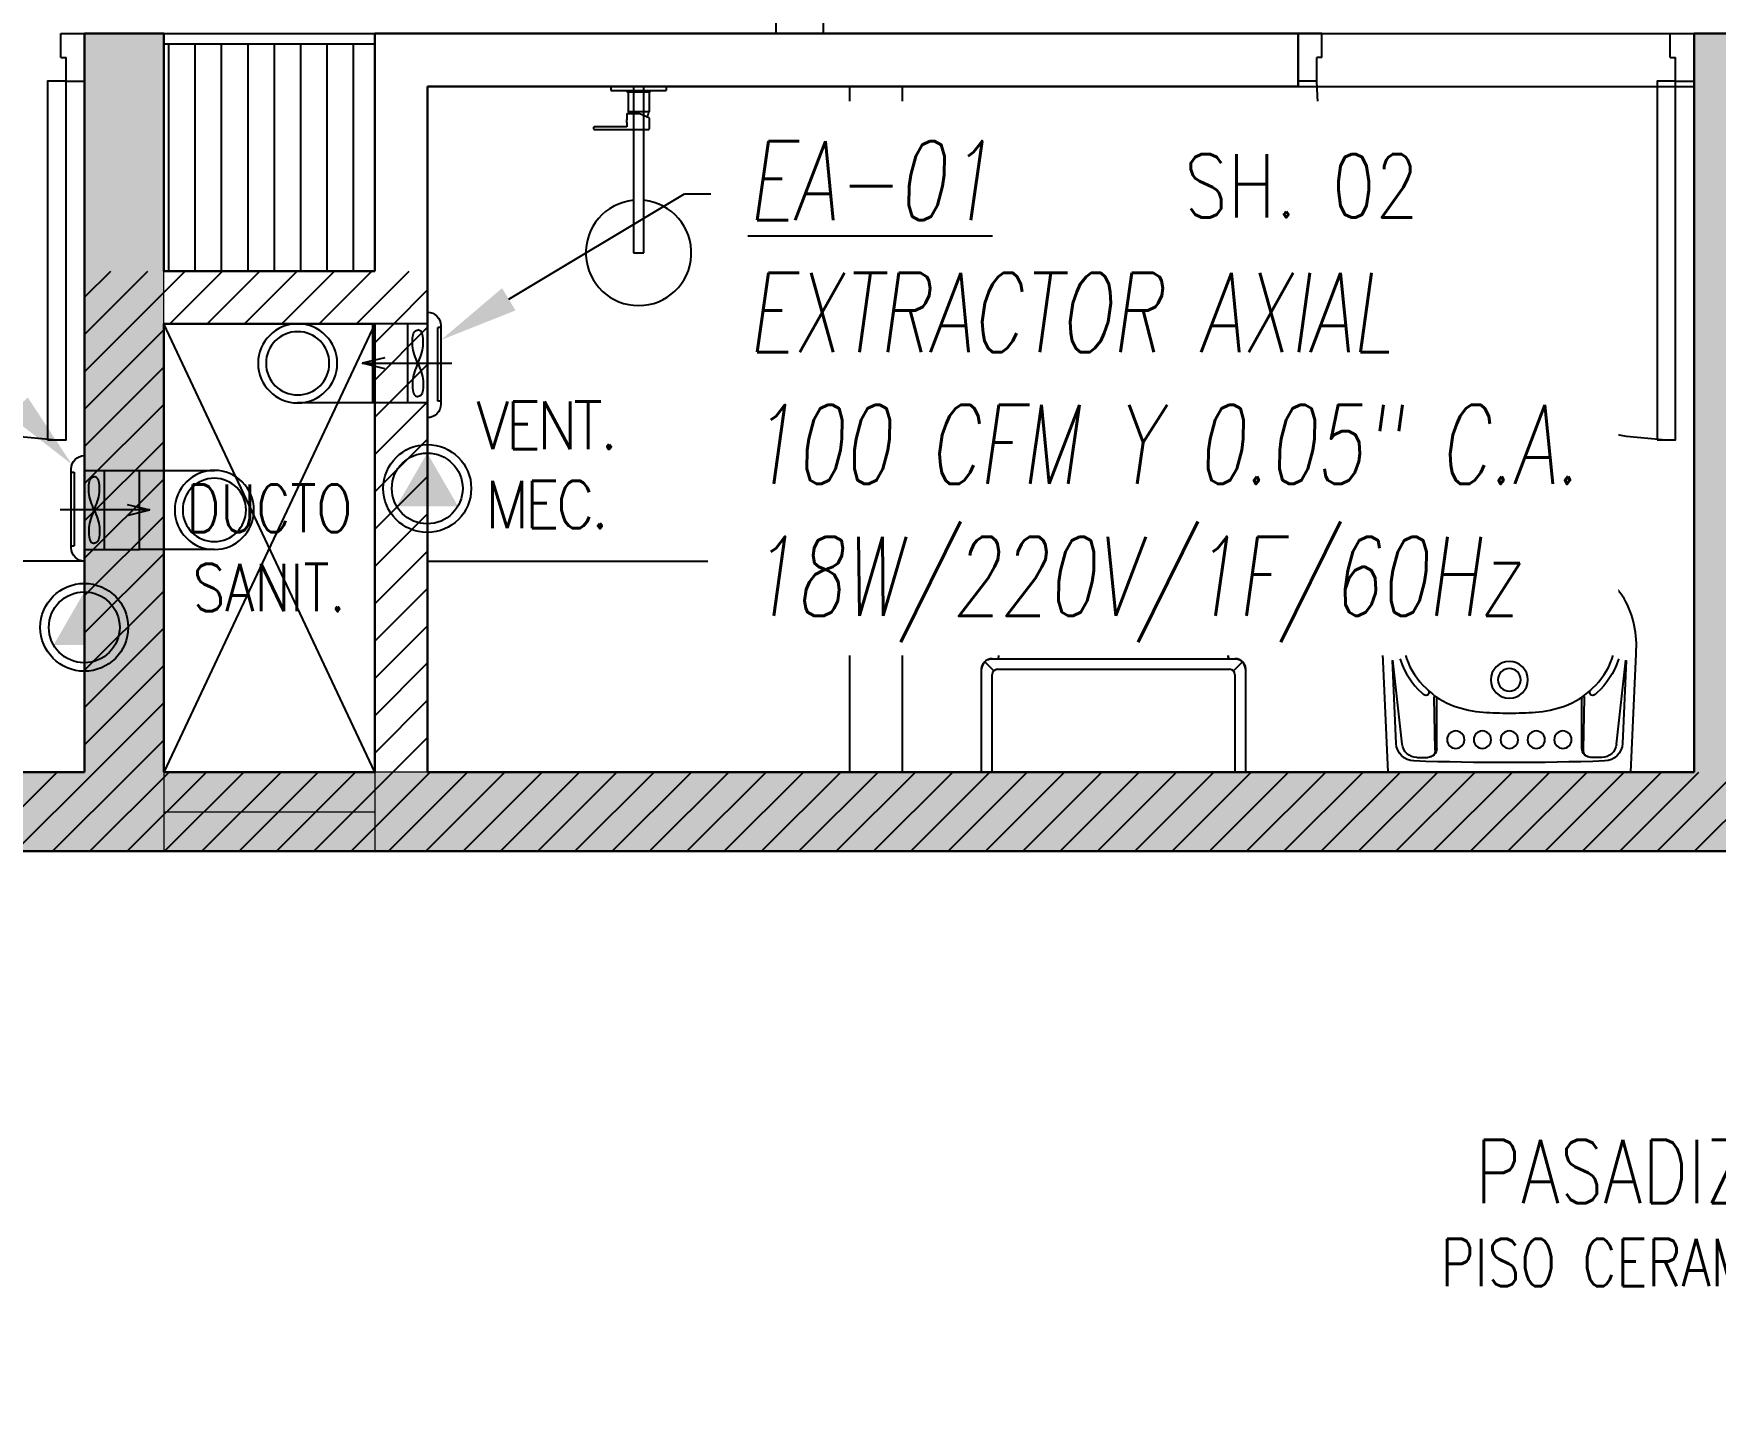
# Model space of a CAD drawing. Header units: millimetres. Extents: x 98 to 155, y -181 to 127.
# Drawn here: x 131.744 to 134.931, y 20.604 to 23.223 of the extents above; entities that cross this region are included whole.
import ezdxf
from ezdxf import colors
from ezdxf.entities.mleader import LeaderData, LeaderLine
from ezdxf.enums import TextEntityAlignment as Align
from ezdxf.math import Vec2, Vec3

# ---------------------------------------------------------------- set-up
doc = ezdxf.new("R2010")
doc.units = ezdxf.units.MM
doc.header["$LTSCALE"] = 15
for name, pattern in [('HIDDEN', [0.375, 0.25, -0.125]), ('HIDDEN2', [0.1875, 0.125, -0.0625]), ('X-REF_DP_Arquitectura$0$HIDDEN', [0.375, 0.25, -0.125])]:
    doc.linetypes.add(name, pattern=pattern)
doc.layers.get('0').update_dxf_attribs({"color": 250})
for name, color, linetype in [('A-LINEAS', 250, 'Continuous'), ('A-MOBILIARIO', 250, 'Continuous'), ('A-MURO BAJO', 250, 'Continuous'), ('A-PROYECCIONES INT.', 250, 'HIDDEN2'), ('A-SANITARIOS', 250, 'Continuous'), ('A-TEXTO-ACABADO PISO', 250, 'Continuous'), ('A_50_TextoAmbiente', 252, 'Continuous'), ('A_50_TextoIndicaciones', 250, 'Continuous'), ('A_50_Vigas', 250, 'X-REF_DP_Arquitectura$0$HIDDEN'), ('A_60_HatchEstructuras', 250, 'Continuous'), ('DLP_MOBILIARIO FIJO', 250, 'Continuous'), ('L-06_EQ-FIN-CONT', 141, 'Continuous'), ('L3 Equipos y Ductos', 160, 'Continuous'), ('L4 Linea mediana', 191, 'Continuous'), ('L6 Linea fina', 141, 'Continuous'), ('MURO CF 60', 250, 'Continuous')]:
    doc.layers.add(name, color=color, linetype=linetype)
doc.layers.add('A-MUROS', color=252, linetype='Continuous', lineweight=30)
doc.layers.add('A_20_Estructuras', color=250, linetype='Continuous', lineweight=18)
doc.styles.add('JNV ING', font='romans.shx', dxfattribs={"width": 0.7, "oblique": 8, "height": 0.15})
doc.styles.add('ROMANS', font='romans.shx', dxfattribs={"width": 0.8})
pattern_1 = [(45, (128.67014, 20.47273), (-0.03535534, 0.03535534), [])]

# ---------------------------------------------------------------- blocks, each defined once
blk = doc.blocks.new('FUTURE 150')
at = {"layer": 'L3 Equipos y Ductos'}
for p, q in [((-0.104, -0.026), (-0.104, 0.174)), ((-0.1294, 0.1486), (-0.1294, -0.0006)), ((-0.104, 0.152), (0, 0.152)), ((0, 0.152), (0, 0.002)), ((-0.104, 0.002), (0, 0.002))]:
    blk.add_line(p, q, dxfattribs=at)
for centre, start, end in [((-0.104, 0.1486), 90, 180), ((-0.104, -0.0006), 180, 270)]:
    blk.add_arc(centre, 0.0254, start, end, dxfattribs=at)
at = {"layer": 'L4 Linea mediana'}
for p, q in [((-0.1294, 0.1448), (-0.1239, 0.1448)), ((-0.1239, 0.0052), (-0.1239, 0.1448)), ((-0.066, 0.152), (-0.066, 0.002)), ((-0.1294, 0.0052), (-0.1239, 0.0052))]:
    blk.add_line(p, q, dxfattribs=at)
at = {"layer": 'L6 Linea fina'}
for p, q in [((0.0199, 0.077), (-0.1499, 0.077)), ((-0.0231, 0.0872), (0.0199, 0.077)), ((-0.0231, 0.0668), (0.0199, 0.077))]:
    blk.add_line(p, q, dxfattribs=at)
for points in [[(-0.0857, 0.077), (-0.0921, 0.0934), (-0.0951, 0.1284), (-0.0911, 0.1379), (-0.0857, 0.1402)], [(-0.0857, 0.077), (-0.0794, 0.0934), (-0.0764, 0.1284), (-0.0804, 0.1379), (-0.0857, 0.1402)], [(-0.0857, 0.077), (-0.0921, 0.0606), (-0.0951, 0.0256), (-0.0911, 0.0161), (-0.0857, 0.0138)], [(-0.0857, 0.077), (-0.0794, 0.0606), (-0.0764, 0.0256), (-0.0804, 0.0161), (-0.0857, 0.0138)]]:
    blk.add_spline(points, degree=3, dxfattribs=at)
blk = doc.blocks.new('Trampa de humo')
at = {"layer": 'L3 Equipos y Ductos'}
blk.add_lwpolyline([(0.155, 0.15), (0.013, 0.15), (0.013, 0), (0.155, 0)], dxfattribs=at)
for radius in [0.075, 0.06]:
    blk.add_circle((0.155, 0.075), radius, dxfattribs=at)
blk = doc.blocks.new('FUTURE150 con trampa')
blk.add_blockref('Trampa de humo', (0.0927, 0.0279))
at = {"layer": 'L-06_EQ-FIN-CONT'}
blk.add_blockref('FUTURE 150', (0.1057, 0.0259), dxfattribs=at)
blk = doc.blocks.new('PTO ELECT')
at = {"layer": 'L4 Linea mediana', "ltscale": 1.5}
blk.add_circle((-0.6859, 0.0891), 0.0833, dxfattribs=at)
at = {"layer": 'L6 Linea fina', "ltscale": 1.5}
blk.add_circle((-0.6859, 0.0891), 0.0671, dxfattribs=at)
blk.add_solid([(-0.6278, 0.0555), (-0.744, 0.0555), (-0.6278, 0.0555), (-0.6859, 0.1562)], dxfattribs=at)
blk = doc.blocks.new('EF-TP')
at = {"layer": 'A_60_HatchEstructuras'}
h = blk.add_hatch(color=256, dxfattribs=at)
h.dxf.hatch_style = 1
h.paths.add_polyline_path([(25.88, -7.675), (28.4, -7.675), (28.4, -9.075), (28.55, -9.075), (28.55, -7.675), (31.9, -7.675), (31.9, -9.075), (32.1, -9.075), (32.1, -7.675), (35.65, -7.675), (35.65, -7.525), (25.68, -7.525), (25.68, -9.075), (27.65, -9.075), (27.65, -8.925), (25.88, -8.925)])
h.paths.add_polyline_path([(28.1, -4.775), (25.905, -4.775), (25.905, -4.925), (26.25, -4.925), (26.25, -6.325), (35.65, -6.325), (35.65, -6.175), (32.1, -6.175), (32.1, -4.775), (31.9, -4.775), (31.9, -6.175), (29, -6.175), (29, -4.775), (28.85, -4.775), (28.85, -6.175), (26.45, -6.175), (26.45, -4.925), (28.1, -4.925)])
at = {"layer": 'A_20_Estructuras', "linetype": 'HIDDEN', "ltscale": 0.5}
for p, q in [((29, -6.175, 0), (29, -6.325, 0)), ((29.4, -6.175, 0), (29.4, -6.325, 0))]:
    blk.add_line(p, q, dxfattribs=at)
at = {"layer": 'A_20_Estructuras'}
blk.add_lwpolyline([(28.1, -4.775), (25.905, -4.775), (25.905, -4.925), (26.25, -4.925), (26.25, -6.325), (35.65, -6.325), (35.65, -6.175), (32.1, -6.175), (32.1, -4.775), (31.9, -4.775), (31.9, -6.175), (29, -6.175), (29, -4.775), (28.85, -4.775), (28.85, -6.175), (26.45, -6.175), (26.45, -4.925), (28.1, -4.925)], close=True, dxfattribs=at)
at = {"layer": 'A_20_Estructuras', "linetype": 'HIDDEN', "ltscale": 0.5, "elevation": 0}
blk.add_lwpolyline([(29, -6.25), (29.4, -6.25)], dxfattribs=at)
at = {"layer": 'A_50_Vigas', "elevation": 0}
for points in [[(29.4, -5.325), (29, -5.325)], [(29.4, -5.325), (29.4, -6.175)]]:
    blk.add_lwpolyline(points, dxfattribs=at)
blk = doc.blocks.new('TEXTO DUCTOS PT')
at = {"layer": 'A_50_TextoIndicaciones', "insert": (29.2, -5.75, 0), "char_height": 0.09, "width": 0.4157, "attachment_point": 5, "style": 'ROMANS'}
blk.add_mtext('\\pxsm1,t16;DUCTO SANIT.', dxfattribs=at)
blk = doc.blocks.new('ducha marsano')
at = {"linetype": 'HIDDEN2', "ltscale": 0.5, "extrusion": (-4.9425e-10, -7.91123e-10, -1)}
for p, q in [((-0.01, 0), (0.01, 0)), ((0.01, 0), (0.01, -0.3155)), ((-0.01, -0.3155), (-0.01, 0)), ((-0.0205, -0.08), (-0.0205, -0.0601)), ((-0.0155, -0.058), (-0.0157, -0.058)), ((0.0225, -0.0515), (-0.0001, -0.0515)), ((0.0225, -0.0515), (0.0225, -0.0627)), ((0.021, -0.0815), (-0.019, -0.0815)), ((0.025, -0.0815), (0.021, -0.0815)), ((0.0225, -0.0682), (0.0225, -0.077)), ((0.0225, -0.077), (0.025, -0.077)), ((0.025, -0.077), (0.0771, -0.077)), ((0.0771, -0.0815), (0.025, -0.0815)), ((0.0771, -0.077), (0.0816, -0.077)), ((0.0816, -0.0815), (0.0771, -0.0815)), ((0.0816, -0.077), (0.082, -0.077)), ((0.082, -0.0815), (0.0816, -0.0815)), ((0.082, -0.077), (0.084, -0.077)), ((0.084, -0.0815), (0.082, -0.0815)), ((0.0855, -0.0785), (0.0855, -0.08)), ((0.01, -0.3155), (-0.01, -0.3155))]:
    blk.add_line(p, q, dxfattribs=at)
for centre, radius, start, end in [((-0.0004, -0.0462), 0.02, 323.9581, 354.9298), ((0.0004, -0.0462), 0.02, 185.0702, 195.2705), ((0.019, -0.08), 0.0015, 270, 360), ((-0.084, -0.0785), 0.0015, 90, 180), ((-0.084, -0.08), 0.0015, 180, 270), ((0, -0.3155), 0.1, 95.7392, 84.2608)]:
    blk.add_arc(centre, radius, start, end, dxfattribs=at)
at = {"linetype": 'HIDDEN2', "ltscale": 0.5, "extrusion": (-4.94252e-10, -7.91124e-10, -1)}
blk.add_ellipse((0, -0.0515), major_axis=(-0.0225, -0.0095), ratio=0.001448, start_param=0.425436, end_param=1.567366, dxfattribs=at)
at = {"linetype": 'HIDDEN2', "ltscale": 0.5}
for points, degree in [([(-0.0305, 0), (0, 0), (0.0305, 0)], 2), ([(0.0305, 0), (0.0415, 0), (0.0525, 0)], 2), ([(0.0525, 0), (0.0525, -0.0038), (0.0525, -0.0075)], 2), ([(-0.0525, 0), (-0.0525, -0.0038), (-0.0525, -0.0075)], 2), ([(-0.0525, 0), (-0.0415, 0), (-0.0305, 0)], 2), ([(-0.0525, -0.0075), (-0.0525, -0.0075), (-0.0525, -0.0075)], 2), ([(0.0305, -0.008), (0, -0.008), (-0.0305, -0.008)], 2), ([(-0.0215, -0.008), (-0.0215, -0.0093), (-0.0215, -0.0105)], 2), ([(-0.021, -0.011), (-0.007, -0.011), (0.007, -0.011), (0.021, -0.011)], 3), ([(-0.02, -0.011), (-0.02, -0.0294), (-0.02, -0.0477)], 2), ([(0.02, -0.011), (0.02, -0.0294), (0.02, -0.0477)], 2), ([(0.0215, -0.008), (0.0215, -0.0093), (0.0215, -0.0105)], 2), ([(-0.0197, -0.048), (0, -0.048), (0.0197, -0.048)], 2)]:
    blk.add_open_spline(points, degree=degree, dxfattribs=at)
for points, weights in [([(-0.0525, -0.0075), (-0.0525, -0.0075), (-0.0525, -0.0075)], [1, 0.990847086912, 0.982266230892]), ([(-0.052, -0.008), (-0.0525, -0.008), (-0.0525, -0.0075)], [1, 0.707106781193, 1]), ([(-0.0215, -0.0105), (-0.0215, -0.011), (-0.021, -0.011)], [1, 0.70710678154, 1]), ([(0.0211, -0.011), (0.0211, -0.011), (0.021, -0.011)], [1, 0.992411795776, 1]), ([(0.052, -0.008), (0.0521, -0.008), (0.0521, -0.008)], [1, 0.992411795771, 1]), ([(-0.02, -0.0477), (-0.02, -0.048), (-0.0197, -0.048)], [1, 0.707106780138, 1]), ([(0.02, -0.0477), (0.02, -0.048), (0.0197, -0.048)], [1, 0.707106779703, 1])]:
    blk.add_rational_spline(points, weights, degree=2, dxfattribs=at)
for points, knots in [([(-0.0305, -0.008), (-0.0332, -0.008), (-0.0374, -0.008), (-0.0424, -0.008), (-0.0458, -0.008), (-0.0486, -0.008), (-0.0512, -0.008), (-0.052, -0.008), (-0.052, -0.008)], [0, 0, 0, 0, 8.104572, 12.495263, 16.885954, 21.276645, 25.667336, 33.771908, 33.771908, 33.771908, 33.771908]), ([(0.052, -0.008), (0.052, -0.008), (0.0512, -0.008), (0.0486, -0.008), (0.0458, -0.008), (0.0424, -0.008), (0.0374, -0.008), (0.0332, -0.008), (0.0305, -0.008)], [0, 0, 0, 0, 8.104572, 12.495263, 16.885954, 21.276645, 25.667336, 33.771908, 33.771908, 33.771908, 33.771908]), ([(0.0225, -0.0682), (0.0225, -0.0682), (0.0225, -0.0682), (0.0225, -0.0679), (0.0224, -0.0677), (0.0224, -0.0672), (0.0224, -0.0669), (0.0223, -0.0662), (0.0223, -0.0658), (0.0223, -0.0652), (0.0223, -0.0648), (0.0224, -0.0641), (0.0224, -0.0638), (0.0224, -0.0633), (0.0225, -0.0631), (0.0225, -0.0628), (0.0225, -0.0627), (0.0225, -0.0627)], [0.4148436, 0.4148436, 0.4148436, 0.4148436, 0.5185541, 0.5185541, 0.6222645, 0.6222645, 0.7259759, 0.7259759, 0.8296873, 0.8296873, 0.9333987, 0.9333987, 1.03711, 1.03711, 1.1408205, 1.1408205, 1.2445309, 1.2445309, 1.2445309, 1.2445309])]:
    blk.add_open_spline(points, degree=3, knots=knots, dxfattribs=at)
for points, weights, degree, knots in [([(0.0211, -0.011), (0.0211, -0.011), (0.0211, -0.011), (0.0211, -0.011), (0.0214, -0.0109), (0.0215, -0.0107), (0.0215, -0.0105)], [0.918641037743, 0.918640949346, 0.918640860949, 0.918640772552, 0.789223156395, 0.789223156395, 0.918640772552], 3, [0.1238988, 0.1238988, 0.1238988, 0.1238988, 0.1238993, 0.1238993, 0.1238993, 0.78603, 0.78603, 0.78603, 0.78603]), ([(0.0521, -0.008), (0.0521, -0.008), (0.0521, -0.008), (0.0525, -0.0079), (0.0525, -0.0075)], [0.918641037749, 0.918640905153, 0.918640772558, 0.724517853988, 0.918640772558], 2, [0.1238988, 0.1238988, 0.1238988, 0.1238993, 0.1238993, 0.7860311, 0.7860311, 0.7860311])]:
    blk.add_rational_spline(points, weights, degree=degree, knots=knots, dxfattribs=at)
blk = doc.blocks.new('SIFON JET_PLANTA')
at = {"extrusion": (-2.64698e-23, 6.61744e-24, -1)}
for p, q in [((-0.215, 0.2278, 0), (-0.2149, 0.2323, 0)), ((-0.215, 0.2234, 0), (-0.215, 0.2278, 0)), ((-0.215, 0.2181, 0), (-0.215, 0.2234, 0)), ((-0.2149, 0.2323, 0), (-0.2142, 0.2356, 0)), ((-0.2142, 0.2356, 0), (-0.2129, 0.239, 0)), ((-0.2129, 0.239, 0), (-0.211, 0.2419, 0)), ((-0.211, 0.2419, 0), (-0.2091, 0.2441, 0)), ((-0.2091, 0.2441, 0), (-0.2077, 0.2455, 0)), ((-0.2077, 0.2455, 0), (-0.2055, 0.247, 0)), ((-0.2055, 0.247, 0), (-0.2007, 0.2492, 0)), ((-0.2007, 0.2492, 0), (-0.195, 0.25, 0)), ((-0.195, 0.25, 0), (-0.195, 0.25, 0)), ((-0.195, 0.25, 0), (-0.1605, 0.25, 0)), ((-0.1605, 0.25, 0), (-0.0975, 0.25, 0)), ((-0.0975, 0.25, 0), (-0.0323, 0.25, 0)), ((-0.0323, 0.25, 0), (0, 0.25, 0)), ((0, 0.25, 0), (0, -0.25, 0)), ((-0.4322, 0.191, 0), (-0.215, 0.2181, 0)), ((-0.5794, 0.158, 0), (-0.5693, 0.1629, 0)), ((-0.5693, 0.1629, 0), (-0.5517, 0.1703, 0)), ((-0.5517, 0.1703, 0), (-0.5465, 0.1722, 0)), ((-0.5465, 0.1722, 0), (-0.5385, 0.1749, 0)), ((-0.5385, 0.1749, 0), (-0.5346, 0.176, 0)), ((-0.5346, 0.176, 0), (-0.5265, 0.1784, 0)), ((-0.5265, 0.1784, 0), (-0.5216, 0.1797, 0)), ((-0.5216, 0.1797, 0), (-0.5148, 0.1813, 0)), ((-0.5148, 0.1813, 0), (-0.5079, 0.1829, 0)), ((-0.5079, 0.1829, 0), (-0.5016, 0.1842, 0)), ((-0.5016, 0.1842, 0), (-0.4865, 0.1867, 0)), ((-0.4865, 0.1867, 0), (-0.4763, 0.188, 0)), ((-0.4763, 0.188, 0), (-0.4726, 0.1884, 0)), ((-0.4726, 0.1884, 0), (-0.4636, 0.1892, 0)), ((-0.4636, 0.1892, 0), (-0.4549, 0.1897, 0)), ((-0.4549, 0.1897, 0), (-0.449, 0.1899, 0)), ((-0.449, 0.1899, 0), (-0.44, 0.19, 0)), ((-0.44, 0.19, 0), (-0.4322, 0.191, 0)), ((-0.6299, 0.1235, 0), (-0.6251, 0.1276, 0)), ((-0.6251, 0.1276, 0), (-0.6206, 0.1314, 0)), ((-0.6206, 0.1314, 0), (-0.6168, 0.1344, 0)), ((-0.6168, 0.1344, 0), (-0.6106, 0.1389, 0)), ((-0.6106, 0.1389, 0), (-0.6061, 0.142, 0)), ((-0.6061, 0.142, 0), (-0.6, 0.1461, 0)), ((-0.6, 0.1461, 0), (-0.5963, 0.1484, 0)), ((-0.5963, 0.1484, 0), (-0.5908, 0.1517, 0)), ((-0.5908, 0.1517, 0), (-0.5862, 0.1543, 0)), ((-0.5862, 0.1543, 0), (-0.5794, 0.158, 0)), ((-0.657, 0.0936, 0), (-0.6534, 0.0984, 0)), ((-0.6534, 0.0984, 0), (-0.6503, 0.1023, 0)), ((-0.6534, 0.0984, 0), (-0.6534, 0.0984, 0)), ((-0.6503, 0.1023, 0), (-0.6453, 0.108, 0)), ((-0.6453, 0.108, 0), (-0.6386, 0.1152, 0)), ((-0.6386, 0.1152, 0), (-0.6326, 0.121, 0)), ((-0.6326, 0.121, 0), (-0.6299, 0.1235, 0)), ((-0.6779, 0.0582, 0), (-0.6745, 0.0655, 0)), ((-0.6745, 0.0655, 0), (-0.6722, 0.0699, 0)), ((-0.6745, 0.0655, 0), (-0.6745, 0.0655, 0)), ((-0.6722, 0.0699, 0), (-0.6705, 0.0728, 0)), ((-0.6705, 0.0728, 0), (-0.669, 0.0755, 0)), ((-0.669, 0.0755, 0), (-0.6672, 0.0785, 0)), ((-0.6672, 0.0785, 0), (-0.665, 0.082, 0)), ((-0.665, 0.082, 0), (-0.6634, 0.0845, 0)), ((-0.6634, 0.0845, 0), (-0.6611, 0.088, 0)), ((-0.6611, 0.088, 0), (-0.657, 0.0936, 0)), ((-0.657, 0.0936, 0), (-0.657, 0.0936, 0)), ((-0.6867, 0.031, 0), (-0.6855, 0.0361, 0)), ((-0.6855, 0.0361, 0), (-0.6838, 0.0421, 0)), ((-0.6855, 0.0361, 0), (-0.6855, 0.0361, 0)), ((-0.6838, 0.0421, 0), (-0.6819, 0.048, 0)), ((-0.6838, 0.0421, 0), (-0.6838, 0.0421, 0)), ((-0.6819, 0.048, 0), (-0.6804, 0.0521, 0)), ((-0.6804, 0.0521, 0), (-0.6793, 0.0547, 0)), ((-0.6793, 0.0547, 0), (-0.6779, 0.0582, 0)), ((-0.69, 0, 0), (-0.6899, 0.0044, 0)), ((-0.6899, 0.0044, 0), (-0.6897, 0.0096, 0)), ((-0.6897, 0.0096, 0), (-0.6893, 0.014, 0)), ((-0.6893, 0.014, 0), (-0.6887, 0.0194, 0)), ((-0.6887, 0.0194, 0), (-0.6881, 0.0236, 0)), ((-0.6881, 0.0236, 0), (-0.6872, 0.0284, 0)), ((-0.6881, 0.0236, 0), (-0.6881, 0.0236, 0)), ((-0.6872, 0.0284, 0), (-0.6867, 0.031, 0)), ((-0.6899, -0.0065, 0), (-0.69, 0, 0)), ((-0.6896, -0.0111, 0), (-0.6899, -0.0065, 0)), ((-0.6891, -0.0164, 0), (-0.6896, -0.0111, 0)), ((-0.6881, -0.0232, 0), (-0.6891, -0.0164, 0)), ((-0.6876, -0.0264, 0), (-0.6881, -0.0232, 0)), ((-0.687, -0.0296, 0), (-0.6876, -0.0264, 0)), ((-0.6864, -0.0321, 0), (-0.687, -0.0296, 0)), ((-0.6855, -0.0361, 0), (-0.6864, -0.0321, 0)), ((-0.6838, -0.0419, 0), (-0.6855, -0.0361, 0)), ((-0.6827, -0.0457, 0), (-0.6838, -0.0419, 0)), ((-0.6814, -0.0492, 0), (-0.6827, -0.0457, 0)), ((-0.6803, -0.0522, 0), (-0.6814, -0.0492, 0)), ((-0.6792, -0.0551, 0), (-0.6803, -0.0522, 0)), ((-0.6779, -0.0581, 0), (-0.6792, -0.0551, 0)), ((-0.677, -0.0602, 0), (-0.6779, -0.0581, 0)), ((-0.6751, -0.0642, 0), (-0.677, -0.0602, 0)), ((-0.6722, -0.0699, 0), (-0.6751, -0.0642, 0)), ((-0.6706, -0.0727, 0), (-0.6722, -0.0699, 0)), ((-0.6679, -0.0774, 0), (-0.6706, -0.0727, 0)), ((-0.6646, -0.0826, 0), (-0.6679, -0.0774, 0)), ((-0.6623, -0.0862, 0), (-0.6646, -0.0826, 0)), ((-0.6599, -0.0897, 0), (-0.6623, -0.0862, 0)), ((-0.6554, -0.0958, 0), (-0.6599, -0.0897, 0)), ((-0.6494, -0.1032, 0), (-0.6554, -0.0958, 0)), ((-0.6458, -0.1074, 0), (-0.6494, -0.1032, 0)), ((-0.64, -0.1137, 0), (-0.6458, -0.1074, 0)), ((-0.6379, -0.1158, 0), (-0.64, -0.1137, 0)), ((-0.6347, -0.119, 0), (-0.6379, -0.1158, 0)), ((-0.6335, -0.1201, 0), (-0.6347, -0.119, 0)), ((-0.6347, -0.119, 0), (-0.6347, -0.119, 0)), ((-0.6318, -0.1217, 0), (-0.6335, -0.1201, 0)), ((-0.6305, -0.123, 0), (-0.6318, -0.1217, 0)), ((-0.6318, -0.1217, 0), (-0.6318, -0.1217, 0)), ((-0.6288, -0.1244, 0), (-0.6305, -0.123, 0)), ((-0.6276, -0.1255, 0), (-0.6288, -0.1244, 0)), ((-0.6262, -0.1268, 0), (-0.6276, -0.1255, 0)), ((-0.6245, -0.1281, 0), (-0.6262, -0.1268, 0)), ((-0.6235, -0.1291, 0), (-0.6245, -0.1281, 0)), ((-0.6245, -0.1281, 0), (-0.6245, -0.1281, 0)), ((-0.6223, -0.13, 0), (-0.6235, -0.1291, 0)), ((-0.6215, -0.1307, 0), (-0.6223, -0.13, 0)), ((-0.6204, -0.1315, 0), (-0.6215, -0.1307, 0)), ((-0.6193, -0.1324, 0), (-0.6204, -0.1315, 0)), ((-0.6179, -0.1335, 0), (-0.6193, -0.1324, 0)), ((-0.6168, -0.1344, 0), (-0.6179, -0.1335, 0)), ((-0.6153, -0.1355, 0), (-0.6168, -0.1344, 0)), ((-0.6142, -0.1363, 0), (-0.6153, -0.1355, 0)), ((-0.612, -0.1379, 0), (-0.6142, -0.1363, 0)), ((-0.6086, -0.1403, 0), (-0.612, -0.1379, 0)), ((-0.607, -0.1415, 0), (-0.6086, -0.1403, 0)), ((-0.6058, -0.1422, 0), (-0.607, -0.1415, 0)), ((-0.6039, -0.1435, 0), (-0.6058, -0.1422, 0)), ((-0.602, -0.1448, 0), (-0.6039, -0.1435, 0)), ((-0.6004, -0.1458, 0), (-0.602, -0.1448, 0)), ((-0.5987, -0.1469, 0), (-0.6004, -0.1458, 0)), ((-0.5964, -0.1483, 0), (-0.5987, -0.1469, 0)), ((-0.595, -0.1492, 0), (-0.5964, -0.1483, 0)), ((-0.5936, -0.15, 0), (-0.595, -0.1492, 0)), ((-0.5918, -0.1511, 0), (-0.5936, -0.15, 0)), ((-0.5896, -0.1524, 0), (-0.5918, -0.1511, 0)), ((-0.5871, -0.1538, 0), (-0.5896, -0.1524, 0)), ((-0.5833, -0.1559, 0), (-0.5871, -0.1538, 0)), ((-0.5781, -0.1587, 0), (-0.5833, -0.1559, 0)), ((-0.5759, -0.1598, 0), (-0.5781, -0.1587, 0)), ((-0.5738, -0.1608, 0), (-0.5759, -0.1598, 0)), ((-0.5702, -0.1625, 0), (-0.5738, -0.1608, 0)), ((-0.5675, -0.1637, 0), (-0.5702, -0.1625, 0)), ((-0.5659, -0.1645, 0), (-0.5675, -0.1637, 0)), ((-0.5644, -0.1652, 0), (-0.5659, -0.1645, 0)), ((-0.5614, -0.1664, 0), (-0.5644, -0.1652, 0)), ((-0.5598, -0.1671, 0), (-0.5614, -0.1664, 0)), ((-0.5568, -0.1683, 0), (-0.5598, -0.1671, 0)), ((-0.5543, -0.1693, 0), (-0.5568, -0.1683, 0)), ((-0.551, -0.1706, 0), (-0.5543, -0.1693, 0)), ((-0.5491, -0.1713, 0), (-0.551, -0.1706, 0)), ((-0.5465, -0.1722, 0), (-0.5491, -0.1713, 0)), ((-0.5449, -0.1728, 0), (-0.5465, -0.1722, 0)), ((-0.5428, -0.1735, 0), (-0.5449, -0.1728, 0)), ((-0.5412, -0.174, 0), (-0.5428, -0.1735, 0)), ((-0.5385, -0.1749, 0), (-0.5412, -0.174, 0)), ((-0.5352, -0.1759, 0), (-0.5385, -0.1749, 0)), ((-0.5385, -0.1749, 0), (-0.5385, -0.1749, 0)), ((-0.5321, -0.1768, 0), (-0.5352, -0.1759, 0)), ((-0.5296, -0.1775, 0), (-0.5321, -0.1768, 0)), ((-0.5267, -0.1783, 0), (-0.5296, -0.1775, 0)), ((-0.5238, -0.1791, 0), (-0.5267, -0.1783, 0)), ((-0.5267, -0.1783, 0), (-0.5267, -0.1783, 0)), ((-0.5217, -0.1796, 0), (-0.5238, -0.1791, 0)), ((-0.5177, -0.1807, 0), (-0.5217, -0.1796, 0)), ((-0.5151, -0.1813, 0), (-0.5177, -0.1807, 0)), ((-0.5118, -0.1821, 0), (-0.5151, -0.1813, 0)), ((-0.5094, -0.1826, 0), (-0.5118, -0.1821, 0)), ((-0.5066, -0.1832, 0), (-0.5094, -0.1826, 0)), ((-0.5022, -0.184, 0), (-0.5066, -0.1832, 0)), ((-0.4974, -0.1849, 0), (-0.5022, -0.184, 0)), ((-0.495, -0.1854, 0), (-0.4974, -0.1849, 0)), ((-0.4974, -0.1849, 0), (-0.4974, -0.1849, 0)), ((-0.4936, -0.1856, 0), (-0.495, -0.1854, 0)), ((-0.4916, -0.1859, 0), (-0.4936, -0.1856, 0)), ((-0.4884, -0.1864, 0), (-0.4916, -0.1859, 0)), ((-0.4862, -0.1867, 0), (-0.4884, -0.1864, 0)), ((-0.4824, -0.1872, 0), (-0.4862, -0.1867, 0)), ((-0.4812, -0.1874, 0), (-0.4824, -0.1872, 0)), ((-0.4785, -0.1877, 0), (-0.4812, -0.1874, 0)), ((-0.4761, -0.188, 0), (-0.4785, -0.1877, 0)), ((-0.4735, -0.1883, 0), (-0.4761, -0.188, 0)), ((-0.4695, -0.1887, 0), (-0.4735, -0.1883, 0)), ((-0.4651, -0.189, 0), (-0.4695, -0.1887, 0)), ((-0.4639, -0.1891, 0), (-0.4651, -0.189, 0)), ((-0.4651, -0.189, 0), (-0.4651, -0.189, 0)), ((-0.4619, -0.1893, 0), (-0.4639, -0.1891, 0)), ((-0.4592, -0.1894, 0), (-0.4619, -0.1893, 0)), ((-0.4568, -0.1896, 0), (-0.4592, -0.1894, 0)), ((-0.455, -0.1897, 0), (-0.4568, -0.1896, 0)), ((-0.4518, -0.1898, 0), (-0.455, -0.1897, 0)), ((-0.449, -0.1899, 0), (-0.4518, -0.1898, 0)), ((-0.4467, -0.1899, 0), (-0.449, -0.1899, 0)), ((-0.4428, -0.19, 0), (-0.4467, -0.1899, 0)), ((-0.44, -0.19, 0), (-0.4428, -0.19, 0)), ((-0.215, -0.2181, 0), (-0.44, -0.19, 0)), ((-0.215, -0.227, 0), (-0.215, -0.2181, 0)), ((-0.215, -0.23, 0), (-0.215, -0.227, 0)), ((-0.2147, -0.2335, 0), (-0.215, -0.23, 0)), ((-0.2138, -0.2369, 0), (-0.2147, -0.2335, 0)), ((-0.2126, -0.2395, 0), (-0.2138, -0.2369, 0)), ((-0.2138, -0.2369, 0), (-0.2138, -0.2369, 0)), ((-0.2108, -0.2423, 0), (-0.2126, -0.2395, 0)), ((-0.2126, -0.2395, 0), (-0.2126, -0.2395, 0)), ((-0.2091, -0.2441, 0), (-0.2108, -0.2423, 0)), ((-0.2108, -0.2423, 0), (-0.2108, -0.2423, 0)), ((-0.2108, -0.2423, 0), (-0.2108, -0.2423, 0)), ((-0.209, -0.244, 0), (-0.2091, -0.2441, 0)), ((-0.2067, -0.2462, 0), (-0.209, -0.244, 0)), ((-0.209, -0.244, 0), (-0.209, -0.244, 0)), ((-0.2029, -0.2484, 0), (-0.2067, -0.2462, 0)), ((-0.2067, -0.2462, 0), (-0.2067, -0.2462, 0)), ((-0.1995, -0.2495, 0), (-0.2029, -0.2484, 0)), ((-0.2029, -0.2484, 0), (-0.2029, -0.2484, 0)), ((-0.195, -0.25, 0), (-0.1995, -0.2495, 0)), ((0, -0.25, 0), (-0.195, -0.25, 0))]:
    blk.add_line(p, q, dxfattribs=at)
for p, q in [((-0.215, -0.23, 0), (-0.215, 0.23, 0)), ((-0.2091, 0.2441, 0), (-0.1921, 0.2271, 0)), ((-0.195, 0.25, 0), (0, 0.25, 0)), ((-0.185, 0.23, 0), (0, 0.23, 0)), ((0, 0.25, 0), (0, -0.25, 0)), ((-0.215, 0.2181, 0), (-0.44, 0.19, 0)), ((-0.195, -0.22, 0), (-0.195, 0.22, 0)), ((-0.265, 0.0718, 0), (-0.265, 0.1028, 0)), ((-0.255, -0.0562, 0), (-0.255, 0.0562, 0)), ((-0.265, -0.1028, 0), (-0.265, -0.0718, 0)), ((-0.215, -0.2181, 0), (-0.44, -0.19, 0)), ((-0.2091, -0.2441, 0), (-0.1921, -0.2271, 0)), ((0, -0.25, 0), (-0.195, -0.25, 0)), ((0, -0.23, 0), (-0.185, -0.23, 0))]:
    blk.add_line(p, q)
at = {"elevation": 0}
for points in [[(-0.265, 0.1028, 0.0362), (-0.2844, 0.1202, 0.08725), (-0.3535, 0.1565, 0.077598), (-0.44, 0.17, 0.077598), (-0.5265, 0.1565, 0.08725), (-0.5956, 0.1202, 0.105601), (-0.6443, 0.0627, 0.12364), (-0.66, 0, 0.12364), (-0.6443, -0.0627, 0.105601), (-0.5956, -0.1202, 0.08725), (-0.5265, -0.1565, 0.077598), (-0.44, -0.17, 0.077598)], [(-0.255, 0.0562, 0.100268), (-0.2967, 0.1044, 0.08725), (-0.3596, 0.1374, 0.077598), (-0.44, 0.15, 0.077598), (-0.5204, 0.1374, 0.08725), (-0.5833, 0.1044, 0.105601), (-0.6266, 0.0532, 0.12364), (-0.64, 0, 0.12364), (-0.6266, -0.0532, 0.105601), (-0.5833, -0.1044, 0.08725), (-0.5204, -0.1374, 0.077598), (-0.44, -0.15, 0.077598)], [(-0.44, -0.15, 0.077598), (-0.3596, -0.1374, 0.08725), (-0.2967, -0.1044, 0.100268), (-0.255, -0.0562, 0.12364)], [(-0.44, -0.17, 0.077598), (-0.3535, -0.1565, 0.08725), (-0.2844, -0.1202, 0.0362), (-0.265, -0.1028, 0.12364)]]:
    blk.add_lwpolyline(points, format="xyb", dxfattribs=at)
for centre, radius, start, end in [((-0.195, 0.23, 0), 0.02, 90, 180), ((-0.185, 0.22, 0), 0.01, 90, 180), ((-0.4613, -0.0702, 0), 0.257, 107.4741, 127.2348), ((-0.44, -0.1379, 0), 0.3279, 90, 107.4741), ((-0.4939, -0.0273, 0), 0.203, 127.2348, 151.4088), ((-0.544, 0, 0), 0.146, 151.4088, 180), ((-0.544, 0, 0), 0.146, 180, 208.5912), ((-0.4939, 0.0273, 0), 0.203, 208.5912, 232.7652), ((-0.4613, 0.0702, 0), 0.257, 232.7652, 252.5259), ((-0.44, 0.1379, 0), 0.3279, 252.5259, 270), ((-0.185, -0.22, 0), 0.01, 180, 270), ((-0.195, -0.23, 0), 0.02, 180, 270)]:
    blk.add_arc(centre, radius, start, end)
blk = doc.blocks.new('*U145')
for p, q in [((0.01, 0.855), (0.01, 0.9)), ((0.1, 0.865), (0.1, 0.9)), ((0.1, 0.865), (0.055, 0.865)), ((0.055, 0.855), (0.055, 0.865)), ((0.055, 0.855), (0.01, 0.855)), ((0.055, 0.045), (0.01, 0.045)), ((0.01, 0.045), (0.01, 0)), ((0.055, 0.045), (0.055, 0.035)), ((0.1, 0.035), (0.055, 0.035)), ((0.1, 0.035), (0.1, 0))]:
    blk.add_line(p, q)
blk.add_lwpolyline([(0.93, 0.07), (0.93, 0.035), (0.1, 0.035), (0.1, 0.07)], close=True)
at = {"linetype": 'HIDDEN2'}
blk.add_arc((0.0995, 0.0339), 0.8311, 2.2301, 89.9672, dxfattribs=at)
blk = doc.blocks.new('*U146')
for p, q in [((0.01, 0.705), (0.01, 0.75)), ((0.1, 0.715), (0.1, 0.75)), ((0.055, 0.705), (0.01, 0.705)), ((0.1, 0.715), (0.055, 0.715)), ((0.055, 0.705), (0.055, 0.715)), ((0.055, 0.045), (0.01, 0.045)), ((0.01, 0.045), (0.01, 0)), ((0.055, 0.045), (0.055, 0.035)), ((0.1, 0.035), (0.055, 0.035)), ((0.1, 0.035), (0.1, 0))]:
    blk.add_line(p, q)
blk.add_lwpolyline([(0.78, 0.07), (0.78, 0.035), (0.1, 0.035), (0.1, 0.07)], close=True)
at = {"linetype": 'HIDDEN2'}
blk.add_arc((0.0996, 0.0341), 0.6809, 2.2301, 89.9672, dxfattribs=at)
blk = doc.blocks.new('BOWL-ITALGRIF_VARADERO_01')
for p, q in [((-0.2032, -0.1971), (-0.2208, -0.038)), ((0.2032, -0.1971), (0.2208, -0.038)), ((-0.1404, -0.2077), (-0.1424, -0.1083)), ((-0.1375, -0.205), (-0.1375, -0.1117)), ((0.1375, -0.205), (0.1375, -0.1117)), ((0.1404, -0.2077), (0.1424, -0.1083)), ((-0.1753, -0.222), (-0.1544, -0.222)), ((0.1753, -0.222), (0.1544, -0.222))]:
    blk.add_line(p, q)
for points in [[(-0.0917, 0.1589, -0.02989), (-0.0456, 0.1646, -0.007822), (0.0456, 0.1646, -0.02989), (0.0918, 0.1589, -0.091737), (0.1601, 0.1343, -0.112496), (0.2175, 0.0792, -0.147885), (0.2402, -0.0257), (0.23, -0.25), (-0.23, -0.25), (-0.2402, -0.0257, -0.147885), (-0.2175, 0.0792, -0.112496), (-0.1601, 0.1343, -0.091737)], [(-0.0496, -0.1363, -0.062677), (-0.1048, -0.1249, -0.110639), (-0.1576, -0.091, -0.120976), (-0.195, -0.0344, -0.061198), (-0.2, 0, -0.21707), (-0.1593, 0.092, -0.174983), (-0.0545, 0.1298, -0.010618), (0, 0.131, -0.010618), (0.0545, 0.1298, -0.174983), (0.1593, 0.092, -0.21707), (0.2, 0, -0.061198), (0.195, -0.0344, -0.120976), (0.1576, -0.091, -0.110639), (0.1048, -0.1249, -0.062677), (0.0496, -0.1363, -0.017583), (0, -0.138, -0.017583)]]:
    blk.add_lwpolyline(points, format="xyb", close=True)
for points in [[(-0.2216, -0.0381), (-0.2145, -0.1954, 0.390823), (-0.1807, -0.2288, 0.017524), (0.1807, -0.2288, 0.390823), (0.2145, -0.1954), (0.2216, -0.0381)], [(-0.2072, -0.035, 0.005), (-0.2064, -0.038, 0.121292), (-0.166, -0.0996, 0.007977), (-0.1624, -0.1031)], [(0.2072, -0.035, -0.005), (0.2064, -0.038, -0.121292), (0.166, -0.0996, -0.007977), (0.1624, -0.1031)]]:
    blk.add_lwpolyline(points, format="xyb")
for centre, radius in [((0, -0.075), 0.035), ((0, -0.075), 0.0215), ((-0.1015, -0.1885), 0.0165), ((-0.051, -0.1885), 0.0165), ((0, -0.1885), 0.0165), ((0.051, -0.1885), 0.0165), ((0.1015, -0.1885), 0.0165)]:
    blk.add_circle(centre, radius)
for centre, radius, start, end in [((-0.1583, -0.0987), 0.006, 226.6431, 46.6431), ((0.1583, -0.0987), 0.006, 133.3569, 313.3569), ((-0.1404, -0.1083), 0.002, 54.3619, 181.1374), ((-0.1355, -0.1117), 0.002, 56.7109, 180), ((0.1048, -0.1249), 9.094947017729287e-16, 0, 217.6714), ((0.1355, -0.1117), 0.002, 0, 123.2891), ((0.1404, -0.1083), 0.002, 358.8626, 125.6381), ((-0.1753, -0.194), 0.028, 186.3111, 270), ((-0.1545, -0.205), 0.017, 270, 0), ((-0.1544, -0.208), 0.014, 270, 1.1374), ((0.1545, -0.205), 0.017, 180, 270), ((0.1544, -0.208), 0.014, 178.8626, 270), ((0.1753, -0.194), 0.028, 270, 353.6889)]:
    blk.add_arc(centre, radius, start, end)
blk = doc.blocks.new('DPTO 75.2')
at = {"layer": 'DLP_MOBILIARIO FIJO'}
h = blk.add_hatch(dxfattribs=at)
h.set_pattern_fill('_USER', color=256, scale=0.05, angle=270, pattern_type=0)
h.set_pattern_definition([(270, (7.20001, 1.149994), (0.05, -9e-18), [])])
h.paths.add_polyline_path([(7.55, 1.1), (7.15, 1.1), (7.15, 1.53), (7.55, 1.53)])
at = {"layer": 'A-LINEAS'}
for p, q in [((7.15, 0.15, 0), (7.55, 1, 0)), ((7.15, 1, 0), (7.55, 0.15, 0))]:
    blk.add_line(p, q, dxfattribs=at)
at = {"layer": 'A-MURO BAJO'}
for p, q in [((6.15, 0.15, 0), (6.15, 1.45, 0)), ((6.25, 0.15, 0), (6.25, 1.45, 0))]:
    blk.add_line(p, q, dxfattribs=at)
at = {"layer": 'A-MUROS'}
for p, q in [((4.65, 1.55, 0), (4.45, 1.55, 0)), ((4.65, 1.55, 0), (4.65, 0.15, 0)), ((7.15, 1.55, 0), (5.4, 1.55, 0)), ((5.4, 1.45, 0), (5.4, 1.55, 0)), ((7.15, 1.55, 0), (7.15, 1.1, 0)), ((7.55, 1.55, 0), (7.55, 1.1, 0)), ((7.7, 1.55, 0), (7.55, 1.55, 0)), ((7.7, 1.55, 0), (7.7, 0.15, 0)), ((5.4, 1.45, 0), (7.05, 1.45, 0)), ((7.05, 1.45, 0), (7.05, 0.15, 0)), ((7.55, 1.1, 0), (7.15, 1.1, 0)), ((7.15, 1, 0), (7.15, 0.15, 0)), ((7.15, 1, 0), (7.55, 1, 0)), ((7.55, 1, 0), (7.55, 0.15, 0)), ((7.05, 0.15, 0), (4.65, 0.15, 0)), ((7.15, 0.15, 0), (7.55, 0.15, 0)), ((10.1, 0.15, 0), (7.7, 0.15, 0)), ((10.3, 0, 0), (0.9, 0, 0))]:
    blk.add_line(p, q, dxfattribs=at)
at = {"layer": 'A-PROYECCIONES INT.'}
for p, q in [((5.4, 1.55, 0), (4.65, 1.55, 0)), ((5.4, 1.45, 0), (4.65, 1.45, 0)), ((7.05, 0.55, 0), (4.65, 0.55, 0)), ((7.7, 0.55, 0), (10.1, 0.55, 0))]:
    blk.add_line(p, q, dxfattribs=at)
at = {"layer": 'DLP_MOBILIARIO FIJO', "elevation": 0}
blk.add_lwpolyline([(7.15, 1.55), (7.15, 1.53), (7.55, 1.53), (7.55, 1.55)], close=True, dxfattribs=at)
at = {"layer": 'A-MOBILIARIO'}
blk.add_blockref('*U145', (6.29, 1.55, 0), dxfattribs=at)
at = {"layer": 'A-MOBILIARIO', "rotation": 270}
for p in [(4.65, 1.56, 0), (7.7, 1.56, 0)]:
    blk.add_blockref('*U146', p, dxfattribs=at)
at = {"layer": 'A-SANITARIOS', "extrusion": (-4.9425e-10, -7.91123e-10, -1), "xscale": -0.9999999999999912, "rotation": 359.9999992996426}
blk.add_blockref('ducha marsano', (-6.65, 1.45, 0), dxfattribs=at)
at = {"layer": 'A-SANITARIOS', "extrusion": (-4.49068e-08, -3.60286e-08, -1), "zscale": -1.000000000000023, "rotation": 270.0000013312232}
blk.add_blockref('SIFON JET_PLANTA', (-5.75, 0.15, 0), dxfattribs=at)
at = {"layer": 'A-SANITARIOS'}
blk.add_blockref('BOWL-ITALGRIF_VARADERO_01', (5, 0.4, 0), dxfattribs=at)
blk = doc.blocks.new('Vent SSHH F1')
at = {"layer": 'L6 Linea fina', "xscale": -1}
blk.add_blockref('FUTURE150 con trampa', (27.7516, -1.0529, 0), dxfattribs=at)
at = {"layer": 'L6 Linea fina'}
for p in [(28.4354, -1.2763), (27.7854, -1.5396)]:
    blk.add_blockref('PTO ELECT', p, dxfattribs=at)
at = {"layer": 'L6 Linea fina', "xscale": -1, "rotation": 180}
blk.add_blockref('FUTURE150 con trampa', (27.0983, -1.1251), dxfattribs=at)
at = {"layer": 'L6 Linea fina'}
ml = blk.add_multileader_mtext('Standard', dxfattribs=at)
ml.set_content('{\\LEA-01}\\PEXTRACTOR AXIAL\\P100 CFM Y 0.05" C.A.\\P18W/220V/1F/60Hz', color=12, style='JNV ING')
ml.set_leader_properties(color=256, linetype='ByLayer', lineweight=-1)
ml.build(insert=Vec2(0, 0))
ml.multileader.update_dxf_attribs({"dogleg_length": 0.05, "arrow_head_size": 0.15})
ctx = ml.context
ctx.base_point, ctx.char_height, ctx.arrow_head_size, ctx.landing_gap_size, ctx.plane_origin = Vec3(28.2868, -0.6286, 0), 0.15, 0.15, 0.07, Vec3(30.6939, -1.2311, 0)
notes = []
notes.append((ctx, [(1, (1, 1, 0), (28.2368, -0.6286, 0), (1, 0), 0.05, [(0, [(27.7754, -0.9059, 0)], 0, [])])]))
ctx.mtext.insert, ctx.mtext.flow_direction = Vec3(28.3568, -0.5286, 0), 5
ctx.mtext.has_bg_fill, ctx.mtext.bg_color, ctx.mtext.bg_scale_factor, ctx.mtext.bg_transparency, ctx.mtext.use_window_bg_color = 1, -1027028792, 1.5, 0, 1
ml = blk.add_multileader_mtext('Standard', dxfattribs=at)
ml.set_content('{\\LEA-01}\\PEXTRACTOR AXIAL\\P100 CFM Y 0.05" C.A.\\P18W/220V/1F/60Hz', color=12, style='JNV ING')
ml.set_leader_properties(color=256, linetype='ByLayer', lineweight=-1)
ml.build(insert=Vec2(0, 0))
ml.multileader.update_dxf_attribs({"dogleg_length": 0.05, "arrow_head_size": 0.15})
ctx = ml.context
ctx.base_point, ctx.char_height, ctx.arrow_head_size, ctx.landing_gap_size, ctx.plane_origin = Vec3(24.8087, -0.813, 0), 0.15, 0.15, 0.07, Vec3(27.2159, -1.4155, 0)
ctx.text_align_type = 2
notes.append((ctx, [(0, (1, 1, 0), (26.7727, -0.813, 0), (-1, 0), 0.05, [(0, [(27.0761, -1.1418, 0)], 0, [])])]))
ctx.mtext.insert, ctx.mtext.alignment, ctx.mtext.flow_direction = Vec3(26.6527, -0.713, 0), 3, 5
ctx.mtext.has_bg_fill, ctx.mtext.bg_color, ctx.mtext.bg_scale_factor, ctx.mtext.bg_transparency, ctx.mtext.use_window_bg_color = 1, -1027028792, 1.5, 0, 1
for ctx, leaders in notes:
    for number, flags, end, landing, length, lines in leaders:
        leader = LeaderData()
        leader.index, (leader.has_last_leader_line, leader.has_dogleg_vector, leader.attachment_direction) = number, flags
        leader.last_leader_point, leader.dogleg_vector, leader.dogleg_length = Vec3(end), Vec3(landing), length
        for number, points, colour, breaks in lines:
            line = LeaderLine()
            line.index, line.vertices, line.color, line.breaks = number, Vec3.list(points), colors.encode_raw_color(colour), breaks
            leader.lines.append(line)
        ctx.leaders.append(leader)

msp = doc.modelspace()

# ---------------------------------------------------------------- hatches: boundary and pattern name
at = {"layer": 'MURO CF 60'}
h = msp.add_hatch(dxfattribs=at)
h.set_pattern_fill('_USER', color=256, scale=0.05, angle=45, pattern_type=0)
h.set_pattern_definition(pattern_1)
h.paths.add_polyline_path([(131.8401, 22.673), (132.4901, 22.673), (132.4901, 22.773), (131.8401, 22.773)])
h = msp.add_hatch(dxfattribs=at)
h.set_pattern_fill('_USER', color=256, scale=0.05, angle=45, pattern_type=0)
h.set_pattern_definition(pattern_1)
h.paths.add_polyline_path([(131.9901, 22.673), (131.8401, 22.673), (131.8401, 21.823), (131.9901, 21.823)])
h = msp.add_hatch(dxfattribs=at)
h.set_pattern_fill('_USER', color=256, scale=0.05, angle=45, pattern_type=0)
h.set_pattern_definition(pattern_1)
h.paths.add_polyline_path([(132.3901, 22.673), (132.4901, 22.673), (132.4901, 21.673), (132.3901, 21.673)])
h = msp.add_hatch(dxfattribs=at)
h.set_pattern_fill('_USER', color=256, scale=0.05, angle=45, pattern_type=0)
h.set_pattern_definition(pattern_1)
h.paths.add_polyline_path([(129.4401, 21.823), (132.3901, 21.823), (132.3901, 21.673), (129.4401, 21.673)])
h = msp.add_hatch(dxfattribs=at)
h.set_pattern_fill('_USER', color=256, scale=0.05, angle=45, pattern_type=0)
h.set_pattern_definition(pattern_1)
h.paths.add_polyline_path([(132.4901, 21.673), (138.6401, 21.673), (138.6401, 21.823), (132.4901, 21.823)])

# ---------------------------------------------------------------- block references
msp.add_blockref('EF-TP', (102.9901, 27.9977))
at = {"layer": 'A_50_TextoIndicaciones'}
msp.add_blockref('TEXTO DUCTOS PT', (102.9901, 27.998), dxfattribs=at)

# ---------------------------------------------------------------- texts
at = {"layer": 'A-TEXTO-ACABADO PISO', "insert": (134.1461, 22.8172), "char_height": 0.09, "attachment_point": 2, "style": 'ROMANS'}
msp.add_mtext_dynamic_manual_height_columns('PISO CERAMICO', width=1.20225, gutter_width=12.5, heights=[0], dxfattribs=at)
at = {"layer": 'A-TEXTO-ACABADO PISO', "insert": (134.7815, 20.9383, 0), "char_height": 0.09, "attachment_point": 2, "rotation": 360, "style": 'ROMANS'}
msp.add_mtext_dynamic_manual_height_columns('PISO CERAMICO', width=1.20225, gutter_width=12.5, heights=[0], dxfattribs=at)
at = {"layer": 'A_50_TextoAmbiente', "style": 'ROMANS', "width": 0.8}
for s, p in [('SH. 02', (134.1463, 22.8746)), ('PASADIZO', (134.78, 21.0062))]:
    msp.add_text(s, height=0.12, dxfattribs=at).set_placement(p, align=Align.CENTER)
at = {"layer": 'A_50_TextoIndicaciones', "insert": (132.7151, 22.4055), "char_height": 0.09, "width": 0.4157, "attachment_point": 5, "style": 'ROMANS'}
msp.add_mtext('\\pxsm1,qc,t16;{\\W0.9;\\T0.9;VENT. MEC.}', dxfattribs=at)

# ---------------------------------------------------------------- next in the draw order: block references
at = {"xscale": -1}
msp.add_blockref('DPTO 75.2', (139.5401, 21.673, 0), dxfattribs=at)

# ---------------------------------------------------------------- next in the draw order: block references
at = {"layer": 'L6 Linea fina'}
msp.add_blockref('Vent SSHH F1', (104.7401, 23.548), dxfattribs=at)

doc.saveas('drawing.dxf')
